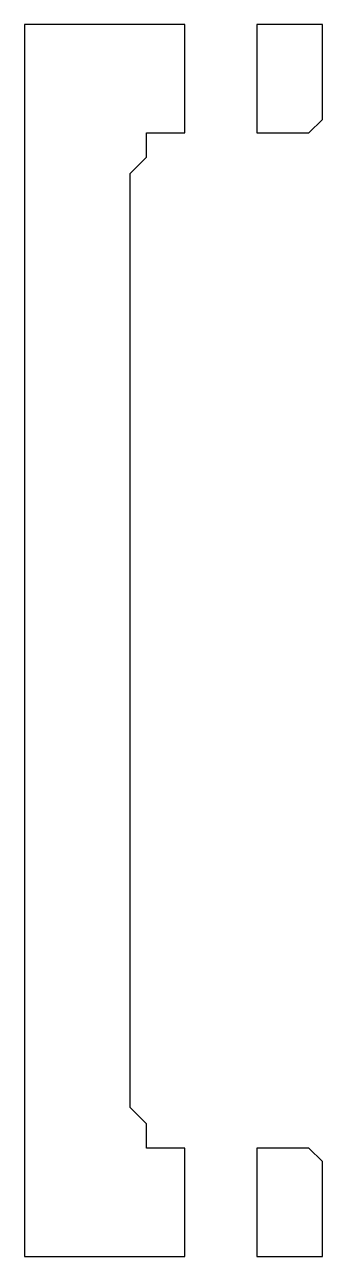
# Model space of a CAD drawing. Header units: metres. Extents: x 0 to 47.5, y 0 to 45.5.
# Drawn here: x 36.5 to 47.5, y 0 to 45.5 of the extents above.
import ezdxf

# ---------------------------------------------------------------- set-up
doc = ezdxf.new("R2010")
doc.units = ezdxf.units.M

msp = doc.modelspace()

# ---------------------------------------------------------------- linework, layer by layer
for p, q in [((42.4152, 45.5), (36.5, 45.5)), ((36.5, 45.5), (36.5, 0)), ((42.4152, 41.5), (42.4152, 45.5)), ((47.5, 45.5), (45.0793, 45.5)), ((45.0793, 45.5), (45.0793, 41.5)), ((47.5, 42), (47.5, 45.5)), ((47, 41.5), (47.5, 42)), ((41, 40.6041), (41, 41.5)), ((41, 41.5), (42.4152, 41.5)), ((45.0793, 41.5), (47, 41.5)), ((40.3959, 40), (41, 40.6041)), ((40.3959, 5.5), (40.3959, 40)), ((41, 4.89591), (40.3959, 5.5)), ((41, 4), (41, 4.89591)), ((42.4152, 4), (41, 4)), ((42.4152, 0), (42.4152, 4)), ((47, 4), (45.0793, 4)), ((45.0793, 4), (45.0793, 0)), ((47.5, 3.5), (47, 4)), ((47.5, 0), (47.5, 3.5)), ((36.5, 0), (42.4152, 0)), ((45.0793, 0), (47.5, 0))]:
    msp.add_line(p, q)

doc.saveas('drawing.dxf')
